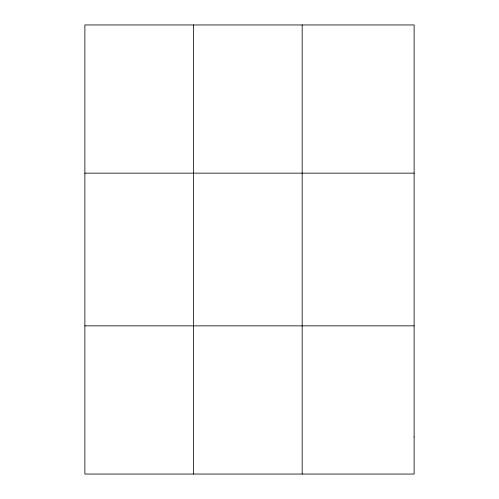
<?xml version="1.0" encoding="UTF-8"?>
<svg xmlns="http://www.w3.org/2000/svg" width="499" height="499" viewBox="0 0 499 499"><rect width="100%" height="100%" fill="white"/><g stroke="black" fill="none" stroke-linecap="round" stroke-linejoin="round"><path stroke-width="0.75" d="M193.531 474.05L193.531 24.95M302.176 474.05L302.176 24.95M84.88 173.153L414.12 173.153M84.88 325.847L414.12 325.847M414.12 436.999L414.12 474.05L84.88 474.05L84.88 24.95L414.12 24.95L414.12 436.999"/></g></svg>
